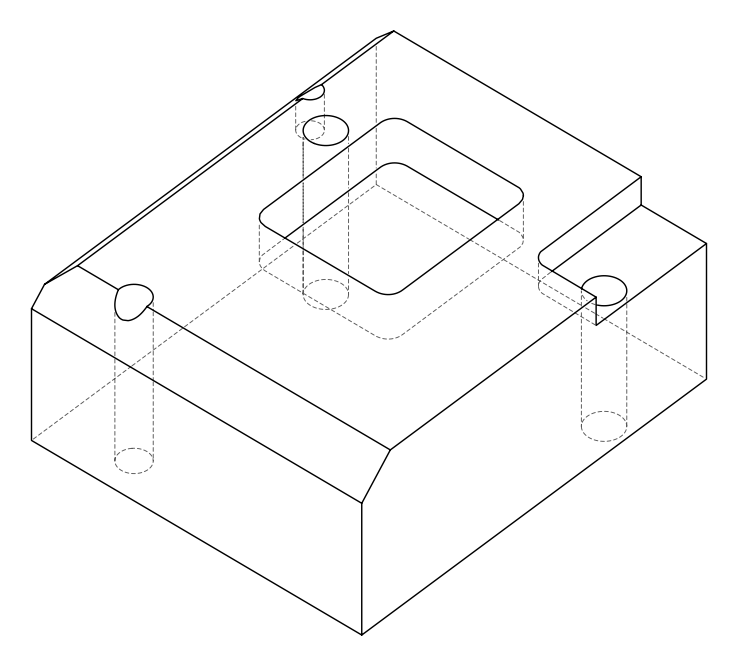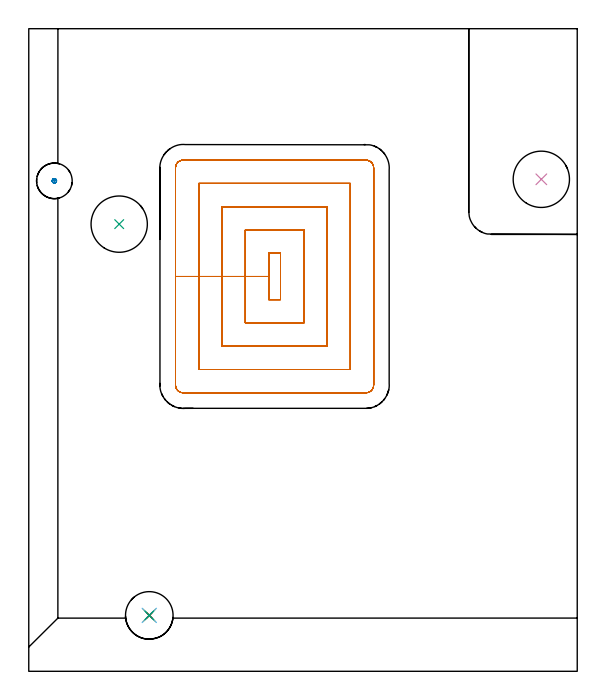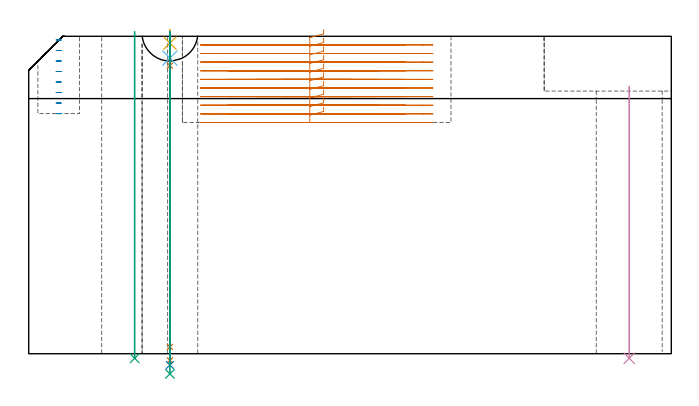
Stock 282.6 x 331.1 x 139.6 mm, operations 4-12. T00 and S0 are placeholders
(PLAN: 12 operations, 8 tool changes, 73.2 min)
(1 AREA_MILL | FG_CHAMFER_SURFACE | UGT0205_001 | 14.87 min | 36488 mm3)
(2 AREA_MILL_1 | FG_CHAMFER_SURFACE_1 | UGT0205_001 | 22.44 min | 104309 mm3)
(3 MILL_CORNER_NOTCH_RECTANGULAR | CORNER_NOTCH_RECTANGULAR | UGT0201_094 | Follow Part, ap 5, ae 75% | 5.41 min | 142073 mm3)
(4 MILL_RECTANGULAR_POCKET | POCKET_RECTANGULAR_STRAIGHT | NXT0201_012 | Follow Part, ap 4, ae 75% | 27.15 min | 603683 mm3)
(5 MILL_BLIND_HOLE_FROM_SOLID_MATERIAL | STEP1POCKET | NXT0201_012 | Spiral | 0.36 min | 8154 mm3)
(6 INDEXABLE_INSERT_DRILL_THROUGH_HOLE_FROM_SOLID | STEP1HOLE | NXT0302_029 | 0.58 min | 92146 mm3)
(7 INDEXABLE_INSERT_DRILL_THROUGH_HOLE_FROM_SOLID_1 | STEP1HOLE_2 | NXT0302_029 | 0.48 min | 76244 mm3)
(8 SPOT_DRILL | STEP1HOLE_1 | NXT0321_9005460120000 | 0.05 min | 128 mm3)
(9 DRILL_BLIND_HOLE_INTO_CENTER | STEP1HOLE_1 | NXT0301_035 | 0.05 min | 228 mm3)
(10 GUN_DRILL_THROUGH_HOLE | STEP1HOLE_1 | UGT0307_002 | 0.63 min | 3672 mm3)
(11 SPADE_DRILL_TO_ENLARGE_THROUGH_HOLE | STEP1HOLE_1 | UGT0306_006 | 0.59 min | 22113 mm3)
(12 DRILL_TO_ENLARGE_THROUGH_HOLE | STEP1HOLE_1 | UGT0301_058 | 0.6 min | 38709 mm3)
(TOOL UGT0205_001 | Chamfer Mill 20 x 3 x 45 deg. | D20 FL50 Z2)
(TOOL UGT0201_094 | End mill 20 mm | D20 FL38 Z4)
(TOOL NXT0201_012 | ENDMILL 16mm [2P460-1600-NA 1630] | D16 FL38 Z6)
(TOOL NXT0302_029 | Index. Insert Drill 29mm [880-D2900L32-05] | D29 PA176 FL145 Z2)
(TOOL NXT0321_9005460120000 | NC Spot Drill, 142deg, 12mm, Carbide, Uncoated | D12 PA142 FL30 Z2)
(TOOL NXT0301_035 | Carbide Drill 6.4mm [860.1-0640-032A1-MM 2214] | D6.4 PA140 FL53 Z2)
(TOOL UGT0307_002 | Gun Drill 6 mm | D6 PA130 FL24 Z1)
(TOOL UGT0306_006 | Spade Drill 15.5mm | D15.5 PA132 FL10 Z2)
(TOOL UGT0301_058 | Twist Drill 24.5 mm | D24.5 PA118 FL160 Z2)
(OP 4 MILL_RECTANGULAR_POCKET)
G17 G21 G94 G90
T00 M6
G54
G17 G0 G90 X129.7 Y208.109 S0 M3
G43 Z149.6 H1
Z142.6
G94 G1 Y215.4 Z140.646 F250.
X123.6 Z139.012
Y203.45 Z135.81
Y191.5 F500.
X129.7
Y215.4
X123.6
Y203.45
X111.6
Y179.5
X141.7
Y227.4
X111.6
Y203.45
X99.6
Y167.5
X153.7
Y239.4
X99.6
Y203.45
X87.6
Y155.5
X165.7
Y251.4
X87.6
Y203.45
X75.6
Y147.5
G3 X79.6 Y143.5 R4.
G1 X173.7
G3 X177.7 Y147.5 R4.
G1 Y259.4
G3 X173.7 Y263.4 R4.
G1 X79.6
G3 X75.6 Y259.4 R4.
G1 Y203.45
Y202.45
G0 X129.7 Y208.109 Z138.81
G1 Y215.4 Z136.856 F250.
X123.6 Z135.222
Y203.45 Z132.02
Y191.5 F500.
X129.7
Y215.4
X123.6
Y203.45
X111.6
Y179.5
X141.7
Y227.4
X111.6
Y203.45
X99.6
Y167.5
X153.7
Y239.4
X99.6
Y203.45
X87.6
Y155.5
X165.7
Y251.4
X87.6
Y203.45
X75.6
Y147.5
G3 X79.6 Y143.5 R4.
G1 X173.7
G3 X177.7 Y147.5 R4.
G1 Y259.4
G3 X173.7 Y263.4 R4.
G1 X79.6
G3 X75.6 Y259.4 R4.
G1 Y203.45
Y202.45
G0 X129.7 Y208.109 Z135.02
G1 Y215.4 Z133.066 F250.
X123.6 Z131.432
Y203.45 Z128.23
Y191.5 F500.
X129.7
Y215.4
X123.6
Y203.45
X111.6
Y179.5
X141.7
Y227.4
X111.6
Y203.45
X99.6
Y167.5
X153.7
Y239.4
X99.6
Y203.45
X87.6
Y155.5
X165.7
Y251.4
X87.6
Y203.45
X75.6
Y147.5
G3 X79.6 Y143.5 R4.
G1 X173.7
G3 X177.7 Y147.5 R4.
G1 Y259.4
G3 X173.7 Y263.4 R4.
G1 X79.6
G3 X75.6 Y259.4 R4.
G1 Y203.45
Y202.45
G0 X129.7 Y208.109 Z131.23
G1 Y215.4 Z129.276 F250.
X123.6 Z127.642
Y203.45 Z124.44
Y191.5 F500.
X129.7
Y215.4
X123.6
Y203.45
X111.6
Y179.5
X141.7
Y227.4
X111.6
Y203.45
X99.6
Y167.5
X153.7
Y239.4
X99.6
Y203.45
X87.6
Y155.5
X165.7
Y251.4
X87.6
Y203.45
X75.6
Y147.5
G3 X79.6 Y143.5 R4.
G1 X173.7
G3 X177.7 Y147.5 R4.
G1 Y259.4
G3 X173.7 Y263.4 R4.
G1 X79.6
G3 X75.6 Y259.4 R4.
G1 Y203.45
Y202.45
G0 X129.7 Y208.109 Z127.44
G1 Y215.4 Z125.486 F250.
X123.6 Z123.852
Y203.45 Z120.65
Y191.5 F500.
X129.7
Y215.4
X123.6
Y203.45
X111.6
Y179.5
X141.7
Y227.4
X111.6
Y203.45
X99.6
Y167.5
X153.7
Y239.4
X99.6
Y203.45
X87.6
Y155.5
X165.7
Y251.4
X87.6
Y203.45
X75.6
Y147.5
G3 X79.6 Y143.5 R4.
G1 X173.7
G3 X177.7 Y147.5 R4.
G1 Y259.4
G3 X173.7 Y263.4 R4.
G1 X79.6
G3 X75.6 Y259.4 R4.
G1 Y203.45
Y202.45
G0 X129.7 Y208.109 Z123.65
G1 Y215.4 Z121.696 F250.
X123.6 Z120.062
Y203.45 Z116.86
Y191.5 F500.
X129.7
Y215.4
X123.6
Y203.45
X111.6
Y179.5
X141.7
Y227.4
X111.6
Y203.45
X99.6
Y167.5
X153.7
Y239.4
X99.6
Y203.45
X87.6
Y155.5
X165.7
Y251.4
X87.6
Y203.45
X75.6
Y147.5
G3 X79.6 Y143.5 R4.
G1 X173.7
G3 X177.7 Y147.5 R4.
G1 Y259.4
G3 X173.7 Y263.4 R4.
G1 X79.6
G3 X75.6 Y259.4 R4.
G1 Y203.45
Y202.45
G0 X129.7 Y208.109 Z119.86
G1 Y215.4 Z117.906 F250.
X123.6 Z116.272
Y203.45 Z113.07
Y191.5 F500.
X129.7
Y215.4
X123.6
Y203.45
X111.6
Y179.5
X141.7
Y227.4
X111.6
Y203.45
X99.6
Y167.5
X153.7
Y239.4
X99.6
Y203.45
X87.6
Y155.5
X165.7
Y251.4
X87.6
Y203.45
X75.6
Y147.5
G3 X79.6 Y143.5 R4.
G1 X173.7
G3 X177.7 Y147.5 R4.
G1 Y259.4
G3 X173.7 Y263.4 R4.
G1 X79.6
G3 X75.6 Y259.4 R4.
G1 Y203.45
Y202.45
G0 X129.7 Y208.109 Z116.07
G1 Y215.4 Z114.116 F250.
X123.6 Z112.482
Y203.45 Z109.28
Y191.5 F500.
X129.7
Y215.4
X123.6
Y203.45
X111.6
Y179.5
X141.7
Y227.4
X111.6
Y203.45
X99.6
Y167.5
X153.7
Y239.4
X99.6
Y203.45
X87.6
Y155.5
X165.7
Y251.4
X87.6
Y203.45
X75.6
Y147.5
G3 X79.6 Y143.5 R4.
G1 X173.7
G3 X177.7 Y147.5 R4.
G1 Y259.4
G3 X173.7 Y263.4 R4.
G1 X79.6
G3 X75.6 Y259.4 R4.
G1 Y203.45
Y202.45
G0 X129.7 Y208.109 Z112.28
G1 Y215.4 Z110.326 F250.
X123.6 Z108.692
Y203.45 Z105.49
Y191.5 F500.
X129.7
Y215.4
X123.6
Y203.45
X111.6
Y179.5
X141.7
Y227.4
X111.6
Y203.45
X99.6
Y167.5
X153.7
Y239.4
X99.6
Y203.45
X87.6
Y155.5
X165.7
Y251.4
X87.6
Y203.45
X75.6
Y147.5
G3 X79.6 Y143.5 R4.
G1 X173.7
G3 X177.7 Y147.5 R4.
G1 Y259.4
G3 X173.7 Y263.4 R4.
G1 X79.6
G3 X75.6 Y259.4 R4.
G1 Y203.45
Y202.45
G0 X129.7 Y208.109 Z108.49
G1 Y215.4 Z106.536 F250.
X123.6 Z104.902
Y203.45 Z101.7
Y191.5 F500.
X129.7
Y215.4
X123.6
Y203.45
X111.6
Y179.5
X141.7
Y227.4
X111.6
Y203.45
X99.6
Y167.5
X153.7
Y239.4
X99.6
Y203.45
X87.6
Y155.5
X165.7
Y251.4
X87.6
Y203.45
X75.6
Y147.5
G3 X79.6 Y143.5 R4.
G1 X173.7
G3 X177.7 Y147.5 R4.
G1 Y259.4
G3 X173.7 Y263.4 R4.
G1 X79.6
G3 X75.6 Y259.4 R4.
G1 Y203.45
Y202.45
G0 Z149.6
M5
M2
(OP 5 MILL_BLIND_HOLE_FROM_SOLID_MATERIAL)
G17 G21 G94 G90
T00 M6
G54
G17 G0 G90 X13.2 Y252.7 S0 M3
G43 Z149.6 H1
Z137.975
G94 G3 X13.775 Y253.275 R0.575 F250.
X13.2 Y253.85 R0.575
X12.05 Y252.7 R1.15
X13.2 Y253.85 R-1.15
X12.625 Y253.275 R0.575
X13.2 Y252.7 R0.575
G0 Z133.35
G3 X13.775 Y253.275 R0.575
X13.2 Y253.85 R0.575
X12.05 Y252.7 R1.15
X13.2 Y253.85 R-1.15
X12.625 Y253.275 R0.575
X13.2 Y252.7 R0.575
G0 Z128.725
G3 X13.775 Y253.275 R0.575
X13.2 Y253.85 R0.575
X12.05 Y252.7 R1.15
X13.2 Y253.85 R-1.15
X12.625 Y253.275 R0.575
X13.2 Y252.7 R0.575
G0 Z124.1
G3 X13.775 Y253.275 R0.575
X13.2 Y253.85 R0.575
X12.05 Y252.7 R1.15
X13.2 Y253.85 R-1.15
X12.625 Y253.275 R0.575
X13.2 Y252.7 R0.575
G0 Z119.475
G3 X13.775 Y253.275 R0.575
X13.2 Y253.85 R0.575
X12.05 Y252.7 R1.15
X13.2 Y253.85 R-1.15
X12.625 Y253.275 R0.575
X13.2 Y252.7 R0.575
G0 Z114.85
G3 X13.775 Y253.275 R0.575
X13.2 Y253.85 R0.575
X12.05 Y252.7 R1.15
X13.2 Y253.85 R-1.15
X12.625 Y253.275 R0.575
X13.2 Y252.7 R0.575
G0 Z110.225
G3 X13.775 Y253.275 R0.575
X13.2 Y253.85 R0.575
X12.05 Y252.7 R1.15
X13.2 Y253.85 R-1.15
X12.625 Y253.275 R0.575
X13.2 Y252.7 R0.575
G0 Z105.6
G3 X13.775 Y253.275 R0.575
X13.2 Y253.85 R0.575
X12.05 Y252.7 R1.15
X13.2 Y253.85 R-1.15
X12.625 Y253.275 R0.575
X13.2 Y252.7 R0.575
G0 Z149.6
M5
M2
(OP 6 INDEXABLE_INSERT_DRILL_THROUGH_HOLE_FROM_SOLID)
G17 G21 G94 G90
T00 M6
G54
G17 G0 G90 X46.6 Y230.4 S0 M3
G43 Z149.6 H1
G94 G81 G98 Z-2.006 F250. R141.6
G80
M5
M2
(OP 7 INDEXABLE_INSERT_DRILL_THROUGH_HOLE_FROM_SOLID_1)
G17 G21 G94 G90
T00 M6
G54
G17 G0 G90 X264.1 Y253.5 S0 M3
G43 Z149.6 H1
G94 G81 G98 Z-2.006 F250. R117.5
G80
M5
M2
(OP 8 SPOT_DRILL)
G17 G21 G94 G90
T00 M6
G54
G17 G0 G90 X62.1 Y28.8 S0 M3
G43 Z149.6 H0
G94 G81 G98 Z136.6 F250. R142.6
G80
M5
M2
(OP 9 DRILL_BLIND_HOLE_INTO_CENTER)
G17 G21 G94 G90
T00 M6
G54
G17 G0 G90 X62.1 Y28.8 S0 M3
G43 Z149.6 H1
G94 G81 G98 Z130. F250. R141.6
G80
M5
M2
(OP 10 GUN_DRILL_THROUGH_HOLE)
G17 G21 G94 G90
T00 M6
G54
G17 G0 G90 X62.1 Y28.8 M8
G43 Z149.6 H0
Z136.972
S716 M3
G94 G1 Z126.693 F125. M26
G4 X.084
Z3. F250.
G4 X.084
Z-2.899 F125.
G4 X.084
M5
M9
G0 Z136.972
Z149.6
M2
(OP 11 SPADE_DRILL_TO_ENLARGE_THROUGH_HOLE)
G17 G21 G94 G90
T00 M6
G54
G17 G0 G90 X62.1 Y28.8 S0 M3
G43 Z149.6 H0
G94 G73 G98 Z-4.951 F250. Q14.455 R141.6
G80
M5
M2
(OP 12 DRILL_TO_ENLARGE_THROUGH_HOLE)
G17 G21 G94 G90
T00 M6
G54
G17 G0 G90 X62.1 Y28.8 S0 M3
G43 Z149.6 H0
G94 G73 G98 Z-8.861 F250. Q21.209 R141.6
G80
M5
M2
